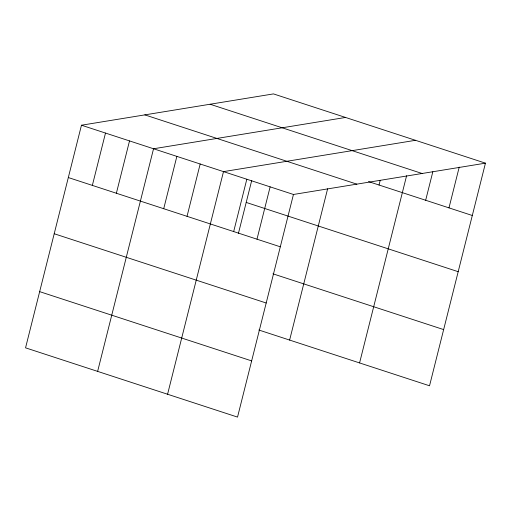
<?xml version="1.0" encoding="UTF-8"?>
<svg xmlns="http://www.w3.org/2000/svg" width="511" height="511" viewBox="0 0 511 511"><rect width="100%" height="100%" fill="white"/><g stroke="black" fill="none" stroke-linecap="round" stroke-linejoin="round"><path stroke-width="0.77" d="M485.45 163.162L273.468 93.903L81.466 125.214L25.55 347.838L237.532 417.097L293.455 194.474L485.45 163.162L429.534 385.786L258.841 330.017M92.35 185.397L105.496 133.064M116.374 193.247L129.519 140.915M97.627 371.388L153.543 148.765L345.538 117.453M163.718 208.718L176.863 156.379M187.032 216.332L200.178 163.999M167.582 394.243L223.499 171.619L415.494 140.308M233.674 231.572L246.819 179.24M238.452 233.31L251.738 180.409M256.988 239.186L270.134 186.854M289.622 340.077L327.628 188.77M379.034 185.02L380.19 180.402M359.578 362.931L406.603 175.707M425.669 200.261L432.823 171.785M448.984 207.875L459.229 167.091M210.104 104.238L422.092 173.497M368.501 181.584L472.305 215.495M144.83 114.879L356.812 184.139M81.466 125.214L293.455 194.474M246.206 202.433L458.188 271.692M68.321 177.547L280.309 246.807M272.957 273.819L443.644 329.589M54.211 233.744L266.193 303.004M39.666 291.64L251.648 360.9"/></g></svg>
